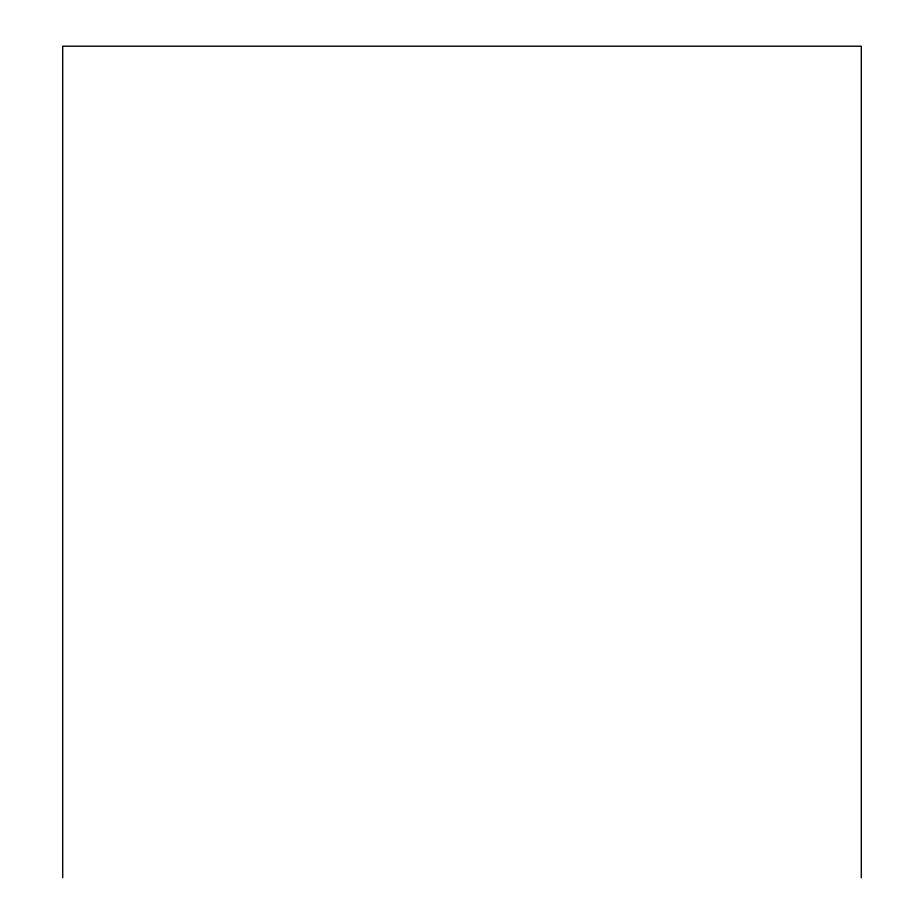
<?xml version="1.0" encoding="UTF-8"?>
<svg xmlns="http://www.w3.org/2000/svg" width="924" height="924" viewBox="0 0 924 924"><rect width="100%" height="100%" fill="white"/><g stroke="black" fill="none" stroke-linecap="round" stroke-linejoin="round"><path stroke-width="1.39" d="M861.295 877.8L861.295 46.2L62.705 46.2L62.705 877.8"/></g></svg>
